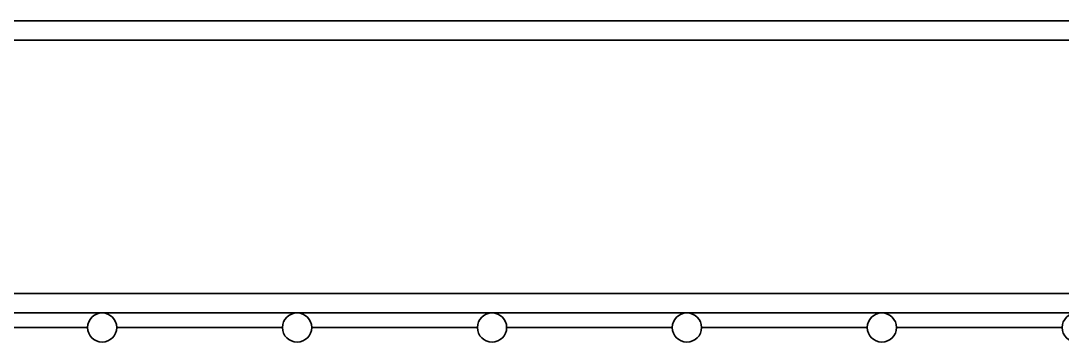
# Model space of a CAD drawing. Header units: millimetres. Extents: x 0 to 420, y 0 to 297.
# Drawn here: x 155.51 to 156.578, y 151.579 to 151.909 of the extents above; entities that cross this region are included whole.
import ezdxf

# ---------------------------------------------------------------- set-up
doc = ezdxf.new("R2010")
doc.units = ezdxf.units.MM

msp = doc.modelspace()

# ---------------------------------------------------------------- linework, layer by layer
at = {"color": 7, "linetype": 'Continuous', "lineweight": 35}
for p, q in [((163.7932, 151.9086), (155.1932, 151.9086)), ((163.7932, 151.8886), (155.1932, 151.8886)), ((163.7932, 151.6286), (155.1932, 151.6286)), ((163.7932, 151.6086), (155.1932, 151.6086)), ((155.4082, 151.5936), (155.5782, 151.5936)), ((155.6082, 151.5936), (155.7782, 151.5936)), ((155.8082, 151.5936), (155.9782, 151.5936)), ((156.0082, 151.5936), (156.1782, 151.5936)), ((156.2082, 151.5936), (156.3782, 151.5936)), ((156.4082, 151.5936), (156.5782, 151.5936))]:
    msp.add_line(p, q, dxfattribs=at)
for centre in [(155.5932, 151.5936), (155.7932, 151.5936), (155.9932, 151.5936), (156.1932, 151.5936), (156.3932, 151.5936), (156.5932, 151.5936)]:
    msp.add_circle(centre, 0.015, dxfattribs=at)

doc.saveas('drawing.dxf')
